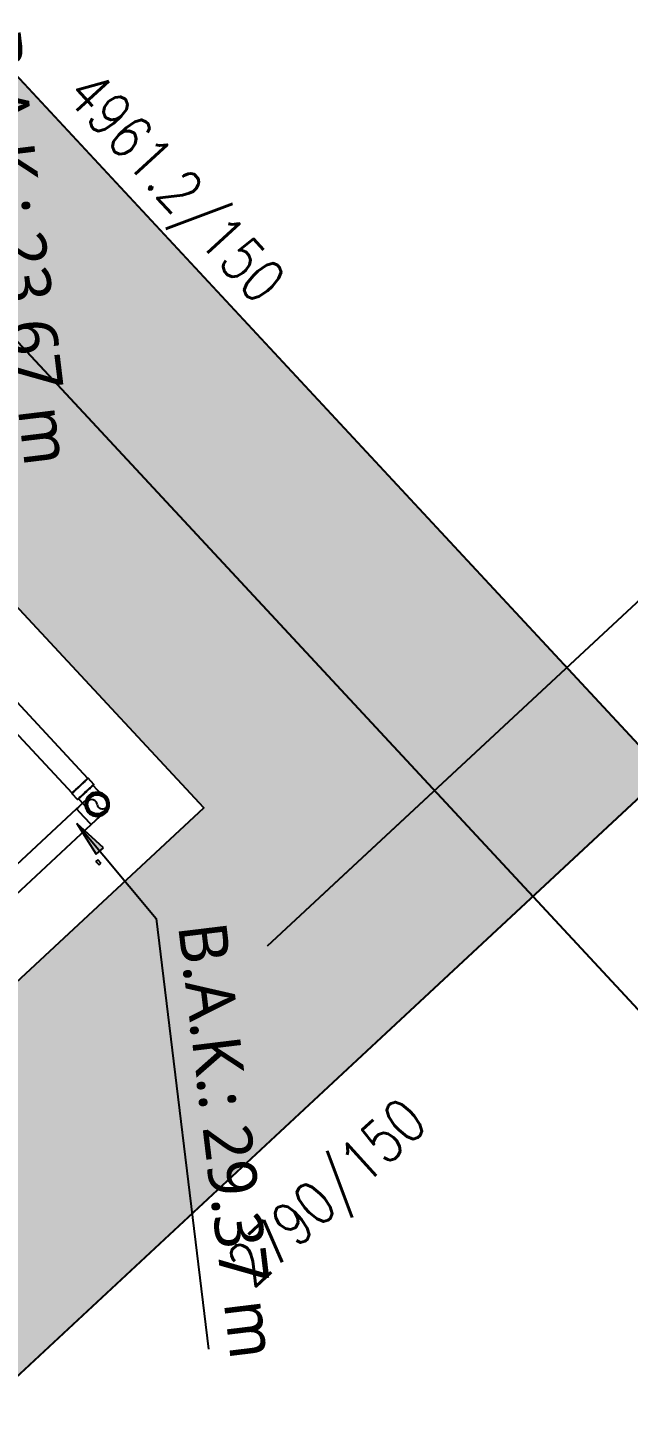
# Model space of a CAD drawing. Header units: inches. Extents: x 400392 to 401495, y 4543971 to 4544133.
# Drawn here: x 400516.01 to 400518.5, y 4543997.58 to 4544003.36 of the extents above; entities that cross this region are included whole.
import ezdxf
from ezdxf.enums import TextEntityAlignment as Align

# ---------------------------------------------------------------- set-up
doc = ezdxf.new("R2010")
doc.units = ezdxf.units.IN
doc.header["$MEASUREMENT"] = 0
doc.linetypes.add('AKS', pattern=[3, 2.5, -0.25, 0, -0.25])
doc.layers.add('A-DETL-GENF', color=92, linetype='Continuous', lineweight=9)
for name, color, linetype in [('aks prota', 2, 'AKS'), ('kolon tarama prota', 252, 'Continuous'), ('lperde prota', 4, 'Continuous'), ('perde prota', 1, 'Continuous'), ('st-s_level (kot)', 6, 'Continuous')]:
    doc.layers.add(name, color=color, linetype=linetype)
doc.styles.add('OLCU', font='romanstw.shx')
doc.styles.add('Segoe UI Light_1', font='', dxfattribs={"height": 200})
doc.styles.add('tkolon', font='romanstw.shx')
doc.styles.get('Segoe UI Light_1').set_extended_font_data('Segoe UI Light')

# ---------------------------------------------------------------- blocks, each defined once
blk = doc.blocks.new('+24.06 mekanik')
at = {"layer": 'kolon tarama prota'}
blk.add_hatch(color=253, dxfattribs=at).paths.add_polyline_path([(105099.2, 206604.5), (105235.7, 206669.6), (105214.2, 206702.7)], flags=0)
at = {"layer": 'kolon tarama prota', "color": 253}
for p, q in [((105099.2, 206604.5), (105531.3, 206884.9)), ((105531.3, 206884.9), (107332.5, 206884.9)), ((105068.1, 206725.2), (105068.1, 206725.2)), ((105214.2, 206702.7), (105099.2, 206604.5)), ((105235.7, 206669.6), (105214.2, 206702.7)), ((104919.8, 206673), (104247, 206184.2)), ((104947.6, 206694.3), (104919.3, 206673.7)), ((104994, 206671.3), (104994, 206671.3)), ((105075.7, 206636.8), (105111.7, 206662.9)), ((105111.7, 206662.9), (105075.7, 206636.8)), ((105099.2, 206604.5), (105235.7, 206669.6)), ((114612, 193586.7), (105111.7, 206662.9)), ((105259.7, 206672.8), (105275.9, 206684.6)), ((105275.9, 206684.6), (105259.7, 206672.8)), ((105259.7, 206672.8), (105265.6, 206664.7)), ((105265.6, 206664.7), (105281.8, 206676.5)), ((105281.8, 206676.5), (105265.6, 206664.7)), ((105281.8, 206676.5), (105275.9, 206684.6)), ((104299.9, 206111.4), (104972.7, 206600.2)), ((104973.2, 206599.6), (105001.5, 206620.2)), ((105039.7, 206610.6), (105075.7, 206636.8)), ((105075.7, 206636.8), (105039.7, 206610.6)), ((105039.7, 206610.6), (114540.1, 193534.5)), ((105075.7, 206636.8), (105075.7, 206636.8)), ((105075.7, 206636.8), (105075.7, 206636.8))]:
    blk.add_line(p, q, dxfattribs=at)
at = {"layer": 'kolon tarama prota', "color": 253, "flags": 128}
for points in [[(104950.5, 206690.4), (104970.9, 206705.2), (104988.6, 206718), (105001.1, 206727.1), (105006.7, 206731.2), (105007, 206731.4)], [(104997.9, 206674.2), (104990.5, 206692.3), (104992.4, 206711.8), (105003, 206728.2), (105007, 206731.4)], [(105007, 206731.4), (105025.1, 206738.8), (105044.5, 206736.9), (105060.9, 206726.2), (105064.2, 206722.3)], [(105064.2, 206722.3), (105071.6, 206704.2), (105069.7, 206684.7), (105059, 206668.3), (105055.1, 206665.1)], [(105111.7, 206662.9), (105096.2, 206684.2), (105082.6, 206702.9), (105072.7, 206716.6), (105067.5, 206723.6), (105067, 206724.4)], [(104995.1, 206672.1), (104997.8, 206668.3), (105005.8, 206657.3), (105018, 206640.6), (105032.9, 206620.1), (105039.7, 206610.6)], [(105055.1, 206665.1), (105037, 206657.7), (105017.5, 206659.6), (105001.1, 206670.2), (104997.9, 206674.2)], [(105055.1, 206665.1), (105051.3, 206662.3), (105040.4, 206654.4), (105023.8, 206642.4), (105003.8, 206627.8), (104998.6, 206624.1)]]:
    blk.add_lwpolyline(points, dxfattribs=at)
at = {"layer": 'kolon tarama prota', "color": 253}
for centre, radius, start, end in [((105031, 206698.2), 50.3, 126, 306), ((105031, 206698.2), 50.3, 126, 306), ((105031, 206698.2), 45.8, 36, 216), ((105031, 206698.2), 45.8, 36, 216), ((105031, 206698.2), 45.8, 36, 216), ((105031, 206698.2), 45.8, 36, 216), ((105031, 206698.2), 44.4, 0, 180), ((105031, 206698.2), 44.5, 36, 216), ((105031, 206698.2), 44.4, 126, 306), ((105031, 206698.2), 44.5, 180, 0), ((105031, 206698.2), 41, 36, 216), ((105031, 206698.2), 41, 36, 216), ((105031, 206698.2), 45.8, 216, 36), ((105031, 206698.2), 45.8, 216, 36), ((105031, 206698.2), 45.8, 216, 36), ((105031, 206698.2), 45.8, 216, 36), ((105031, 206698.2), 44.4, 216, 36), ((105031, 206698.2), 41, 216, 36), ((105031, 206698.2), 41, 216, 36), ((105031, 206698.2), 50.3, 306, 126), ((105031, 206698.2), 50.3, 306, 126), ((105031, 206698.2), 44.5, 306, 126), ((105031, 206676), 22.2, 90, 270), ((105031, 206720.5), 22.2, 270, 90)]:
    blk.add_arc(centre, radius, start, end, dxfattribs=at)
for centre, major_axis, start_param, end_param in [((104974.6, 206657.2), (-26.9, 37), 4.712389, 7.853982), ((104946.2, 206636.6), (-26.9, 37), 4.712389, 7.853982), ((104946.2, 206636.6), (-26.5, 36.4), 0, 1.570796), ((104946.2, 206636.6), (-26.5, 36.4), 4.712389, 6.283185), ((104974.6, 206657.2), (-24.1, 33.1), 4.712389, 7.853982), ((104974.6, 206657.2), (-26.9, 37), 1.570796, 4.712389), ((104974.6, 206657.2), (-24.1, 33.1), 1.570796, 4.712389), ((104946.2, 206636.6), (-26.9, 37), 1.570796, 4.712389), ((104946.2, 206636.6), (-26.5, 36.4), 1.570796, 3.141593), ((104946.2, 206636.6), (-26.5, 36.4), 3.141593, 4.712389)]:
    blk.add_ellipse(centre, major_axis=major_axis, ratio=0.01, start_param=start_param, end_param=end_param, dxfattribs=at)
at = {"layer": 'kolon tarama prota', "color": 253, "style": 'Segoe UI Light_1'}
for s, p in [('B.A.K.: 29.37 m', (105570.8, 206970.9)), ('B.A.K.: 23.67 m', (101786.5, 206569))]:
    blk.add_text(s, height=200, dxfattribs=at).set_placement(p)
blk = doc.blocks.new('A$C1a5ef8c2')
at = {"layer": 'kolon tarama prota'}
h = blk.add_hatch(color=256, dxfattribs=at)
h.dxf.hatch_style = 1
h.paths.add_polyline_path([(127.0631, 25.6442), (108.6174, 45.4774), (108.9103, 45.7498), (108.2293, 46.4821), (107.9364, 46.2097), (103.033, 51.4819), (103.3259, 51.7544), (102.6449, 52.4866), (102.352, 52.2142), (93.2184, 62.0348), (93.5261, 59.5015), (125.1475, 25.5014), (106.9142, 8.5438), (98.8451, 17.22), (97.527, 15.9941), (98.208, 15.2619), (98.4277, 15.4662), (106.6331, 6.6436), (108.8622, 8.7167), (109.1346, 8.4238), (109.8668, 9.1048), (109.5958, 9.3962), (113.8795, 13.3802), (114.1505, 13.0888), (114.8828, 13.7698), (114.6104, 14.0627)])
at = {"layer": 'aks prota', "ltscale": 10}
for p, q in [((133.1677, 17.9791), (20.1721, 139.4748)), ((133.1677, 17.9791), (20.1721, 139.4748)), ((133.1677, 17.9791), (20.1721, 139.4748)), ((131.311, 19.9755), (20.1721, 139.4748)), ((133.1677, 17.9791), (20.1721, 139.4748)), ((103.3709, 4.429), (128.9072, 28.1787)), ((103.3709, 4.429), (128.9072, 28.1787)), ((103.3709, 4.429), (128.9072, 28.1787)), ((103.5898, 4.6326), (128.9072, 28.1787)), ((103.5898, 4.6326), (128.9072, 28.1787))]:
    blk.add_line(p, q, dxfattribs=at)
at = {"layer": 'perde prota'}
for points in [[(127.0631, 25.6442), (114.6104, 14.0627), (114.8828, 13.7698), (114.1505, 13.0888), (113.8795, 13.3802), (109.5958, 9.3962), (109.8668, 9.1048), (109.1346, 8.4238), (108.8622, 8.7167), (106.6331, 6.6436), (98.4277, 15.4662), (98.208, 15.2619), (97.527, 15.9941), (98.8451, 17.22), (106.9142, 8.5438), (125.1475, 25.5014), (93.5261, 59.5015), (93.2184, 62.0348), (102.352, 52.2142)], [(127.0631, 25.6442), (108.6174, 45.4774)]]:
    blk.add_lwpolyline(points, dxfattribs=at)
at = {"layer": 'A-DETL-GENF', "xscale": 0.001000000000024428, "yscale": 0.001000000000024428, "zscale": 0.001000000000024428, "rotation": 276.923993958082}
blk.add_blockref('+24.06 mekanik', (-93.1485, 104.8627), dxfattribs=at)
at = {"layer": 'lperde prota', "style": 'tkolon', "width": 0.8}
for s, rotation, p in [('4961.2/150', 312.56351, (124.6319, 28.5154)), ('2790/150', 42.56351, (125.2891, 23.5684))]:
    blk.add_text(s, height=0.18, rotation=rotation, dxfattribs=at).set_placement(p, align=Align.MIDDLE_LEFT)
at = {"layer": 'st-s_level (kot)', "color": 6, "style": 'OLCU', "width": 0.8}
for tag, p, rotation in [('D=60', (41.417, 99.58), 312.92399), ('D=60', (34.9138, 96.8807), 312.92399), ('D=60', (41.724, 89.5581), 312.92399), ('D=60', (74.0724, 82.3654), 276.92399), ('D=90', (58.4517, 80.8935), 312.92399), ('D=60', (82.07, 73.7683), 276.92399), ('D=60', (66.1695, 72.6971), 312.92399), ('D=60', (59.5286, 70.1463), 312.92399), ('D=60', (74.283, 63.9141), 312.92399), ('D=60', (67.5232, 61.5504), 312.92399), ('D=60', (81.9052, 55.7777), 312.92399), ('D=60', (75.5177, 52.9544), 312.92399), ('D=60', (83.5123, 44.3585), 312.92399), ('D=60', (93.8675, 42.9534), 312.92399), ('D=60', (102.2344, 34.1872), 312.92399), ('D=60', (95.2184, 31.8097), 312.92399), ('D=60', (99.2876, 27.6643), 312.92399), ('+22.51', (112.2287, 23.9348), 312.92399), ('+20.81', (108.552, 21.4997), 312.92399), ('D=80', (97.1167, 17.5258), 312.92399)]:
    blk.add_attdef(tag, p, '', height=0.2, rotation=rotation, dxfattribs=at)

msp = doc.modelspace()

# ---------------------------------------------------------------- hatches: boundary and pattern name
at = {"layer": 'kolon tarama prota'}
h = msp.add_hatch(color=256, dxfattribs=at)
h.dxf.hatch_style = 1
h.paths.add_polyline_path([(400518.6554, 4544000.2644), (400500.2097, 4544020.0976), (400500.5026, 4544020.37), (400499.8216, 4544021.1022), (400499.5287, 4544020.8298), (400494.6253, 4544026.1021), (400494.9182, 4544026.3745), (400494.2372, 4544027.1067), (400493.9443, 4544026.8343), (400484.8107, 4544036.655), (400485.1184, 4544034.1216), (400516.7398, 4544000.1215), (400498.5065, 4543983.1639), (400490.4374, 4543991.8401), (400489.1193, 4543990.6142), (400489.8003, 4543989.882), (400490.02, 4543990.0863), (400498.2254, 4543981.2637), (400500.4545, 4543983.3368), (400500.7269, 4543983.0439), (400501.4591, 4543983.7249), (400501.1881, 4543984.0164), (400505.4718, 4543988.0004), (400505.7428, 4543987.7089), (400506.4751, 4543988.39), (400506.2027, 4543988.6829)])

# ---------------------------------------------------------------- linework, layer by layer
at = {"layer": 'aks prota', "ltscale": 10}
for p, q in [((400524.76, 4543992.5993), (400411.7644, 4544114.0949)), ((400524.76, 4543992.5993), (400411.7644, 4544114.0949)), ((400524.76, 4543992.5993), (400411.7644, 4544114.0949)), ((400522.9033, 4543994.5957), (400411.7644, 4544114.0949)), ((400524.76, 4543992.5993), (400411.7644, 4544114.0949)), ((400494.9632, 4543979.0492), (400520.4995, 4544002.7988)), ((400494.9632, 4543979.0492), (400520.4995, 4544002.7988)), ((400494.9632, 4543979.0492), (400520.4995, 4544002.7988)), ((400495.1821, 4543979.2527), (400520.4995, 4544002.7988)), ((400495.1821, 4543979.2527), (400520.4995, 4544002.7988))]:
    msp.add_line(p, q, dxfattribs=at)
at = {"layer": 'perde prota'}
for points in [[(400518.6554, 4544000.2644), (400506.2027, 4543988.6829), (400506.4751, 4543988.39), (400505.7428, 4543987.7089), (400505.4718, 4543988.0004), (400501.1881, 4543984.0164), (400501.4591, 4543983.7249), (400500.7269, 4543983.0439), (400500.4545, 4543983.3368), (400498.2254, 4543981.2637), (400490.02, 4543990.0863), (400489.8003, 4543989.882), (400489.1193, 4543990.6142), (400490.4374, 4543991.8401), (400498.5065, 4543983.1639), (400516.7398, 4544000.1215), (400485.1184, 4544034.1216), (400484.8107, 4544036.655), (400493.9443, 4544026.8343)], [(400518.6554, 4544000.2644), (400500.2097, 4544020.0976)]]:
    msp.add_lwpolyline(points, dxfattribs=at)

# ---------------------------------------------------------------- block references
msp.add_blockref('A$C1a5ef8c2', (400391.5923, 4543974.6201))
at = {"layer": 'A-DETL-GENF', "xscale": 0.001000000000024428, "yscale": 0.001000000000024428, "zscale": 0.001000000000024428, "rotation": 276.923993958082}
msp.add_blockref('+24.06 mekanik', (400298.4438, 4544079.4828), dxfattribs=at)

# ---------------------------------------------------------------- texts
at = {"layer": 'lperde prota', "style": 'tkolon', "width": 0.8}
for s, rotation, p in [('4961.2/150', 312.56351, (400516.2242, 4544003.1356)), ('2790/150', 42.56351, (400516.8814, 4543998.1885))]:
    msp.add_text(s, height=0.18, rotation=rotation, dxfattribs=at).set_placement(p, align=Align.MIDDLE_LEFT)

doc.saveas('drawing.dxf')
